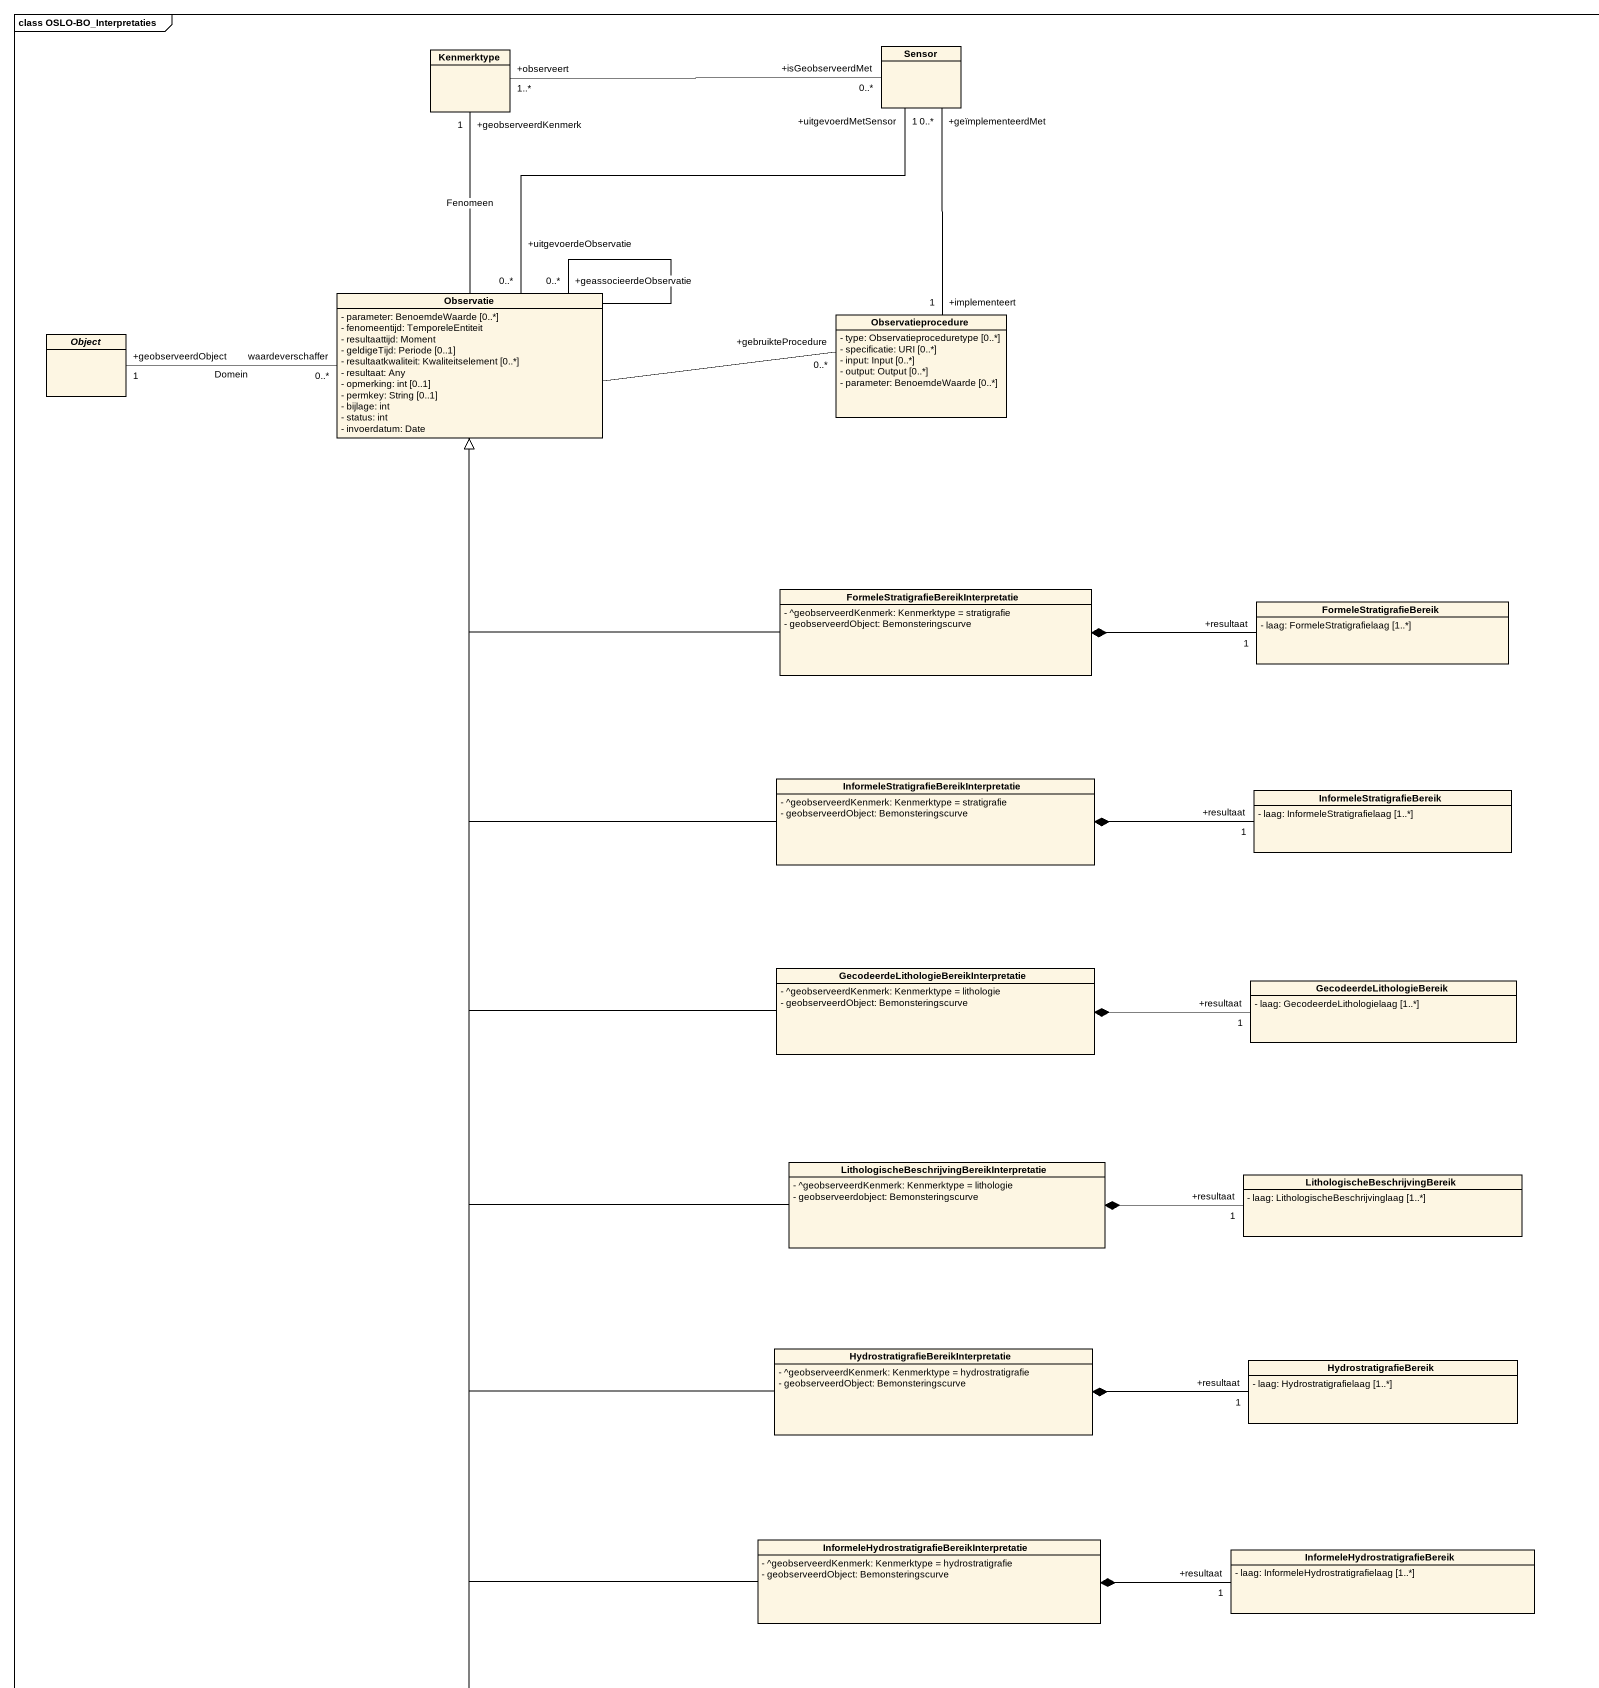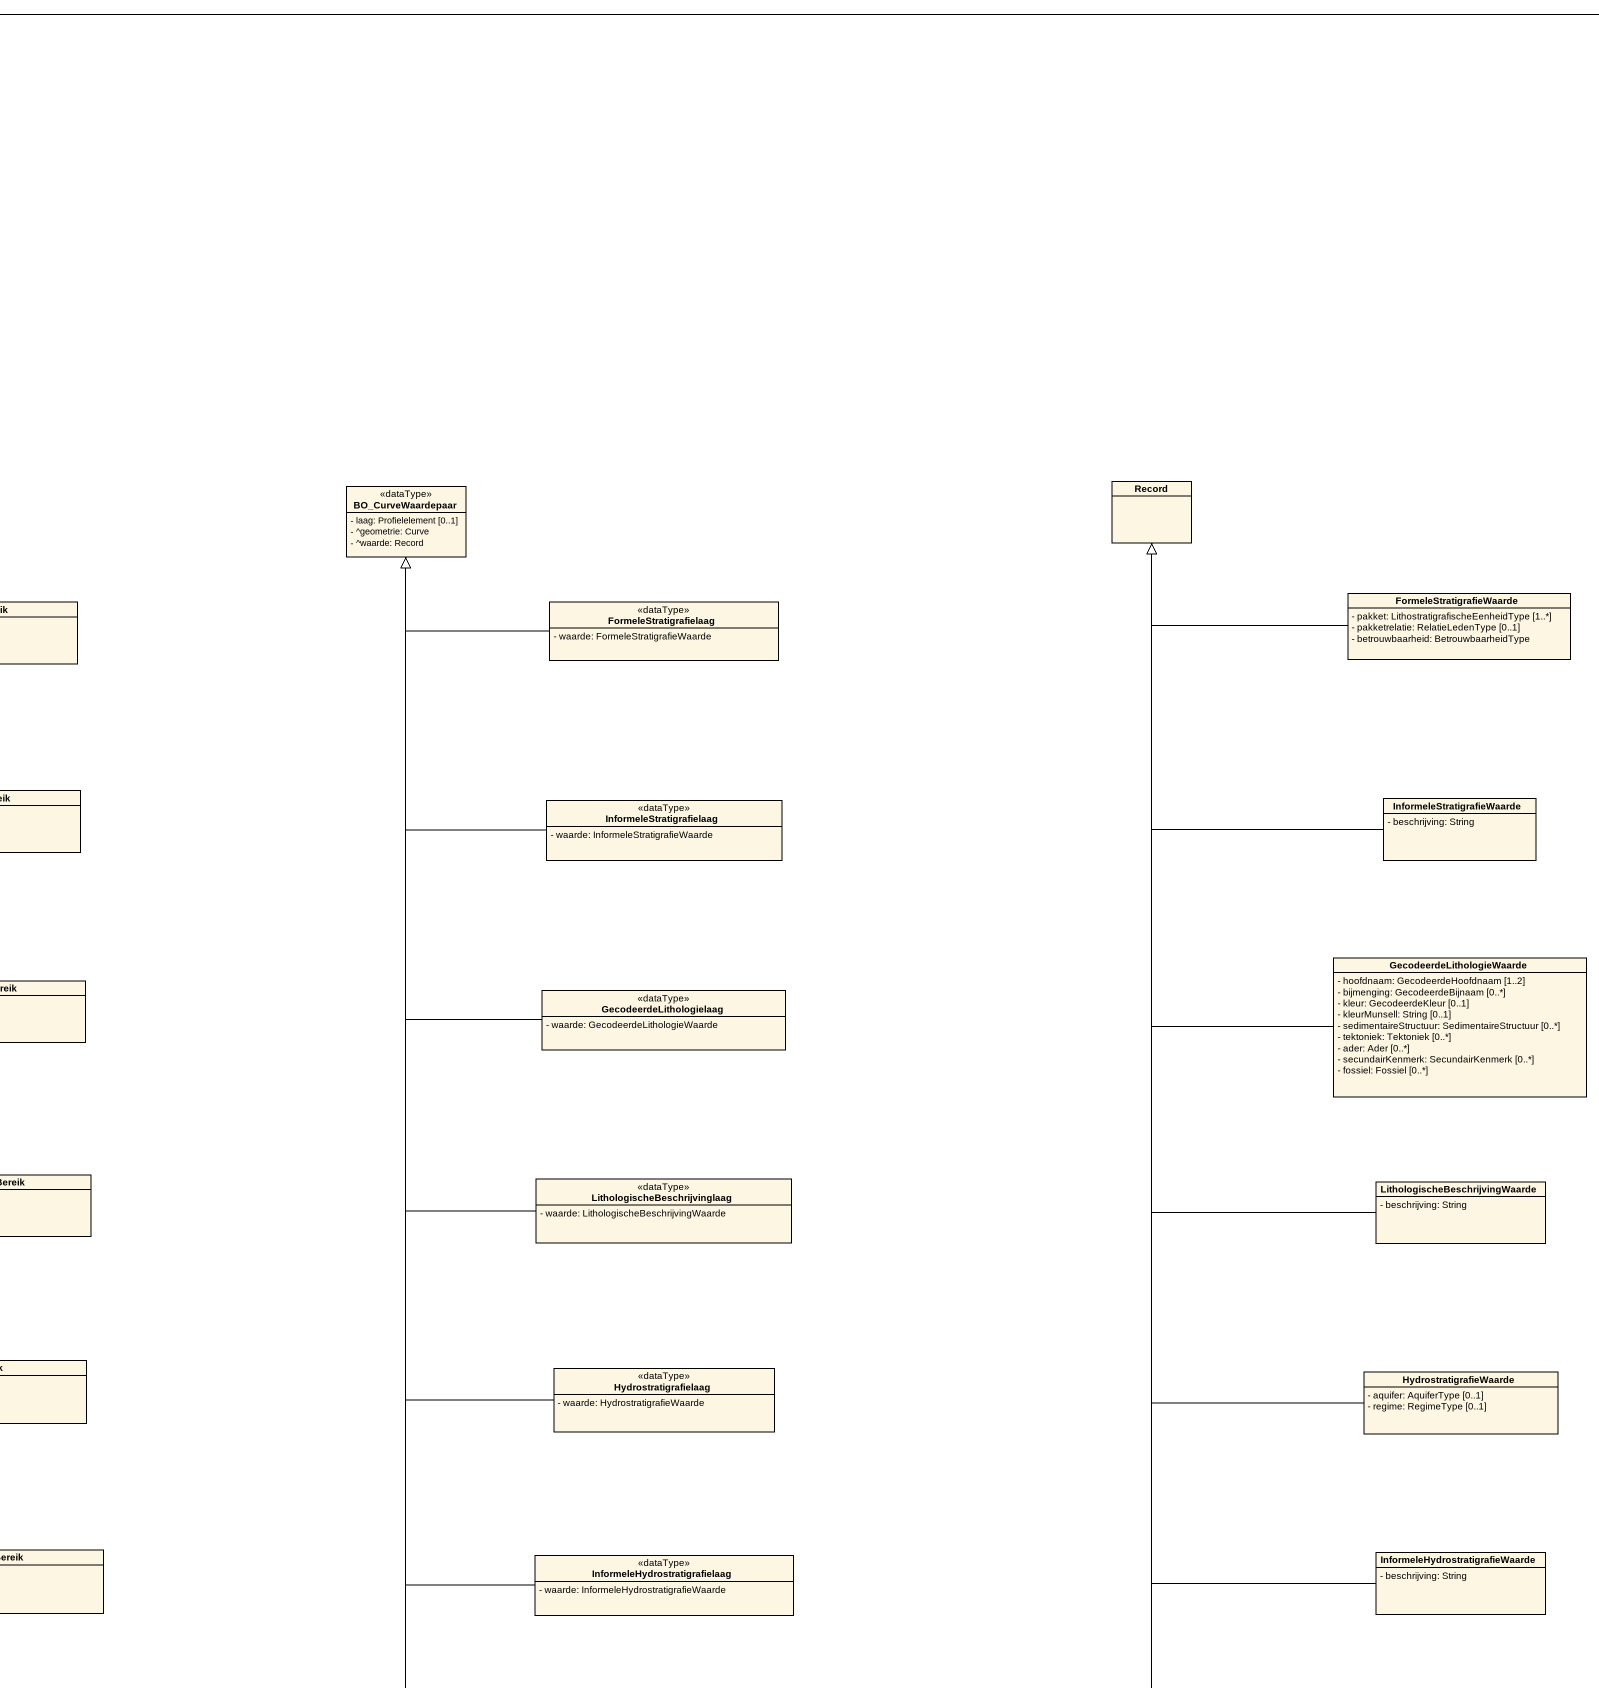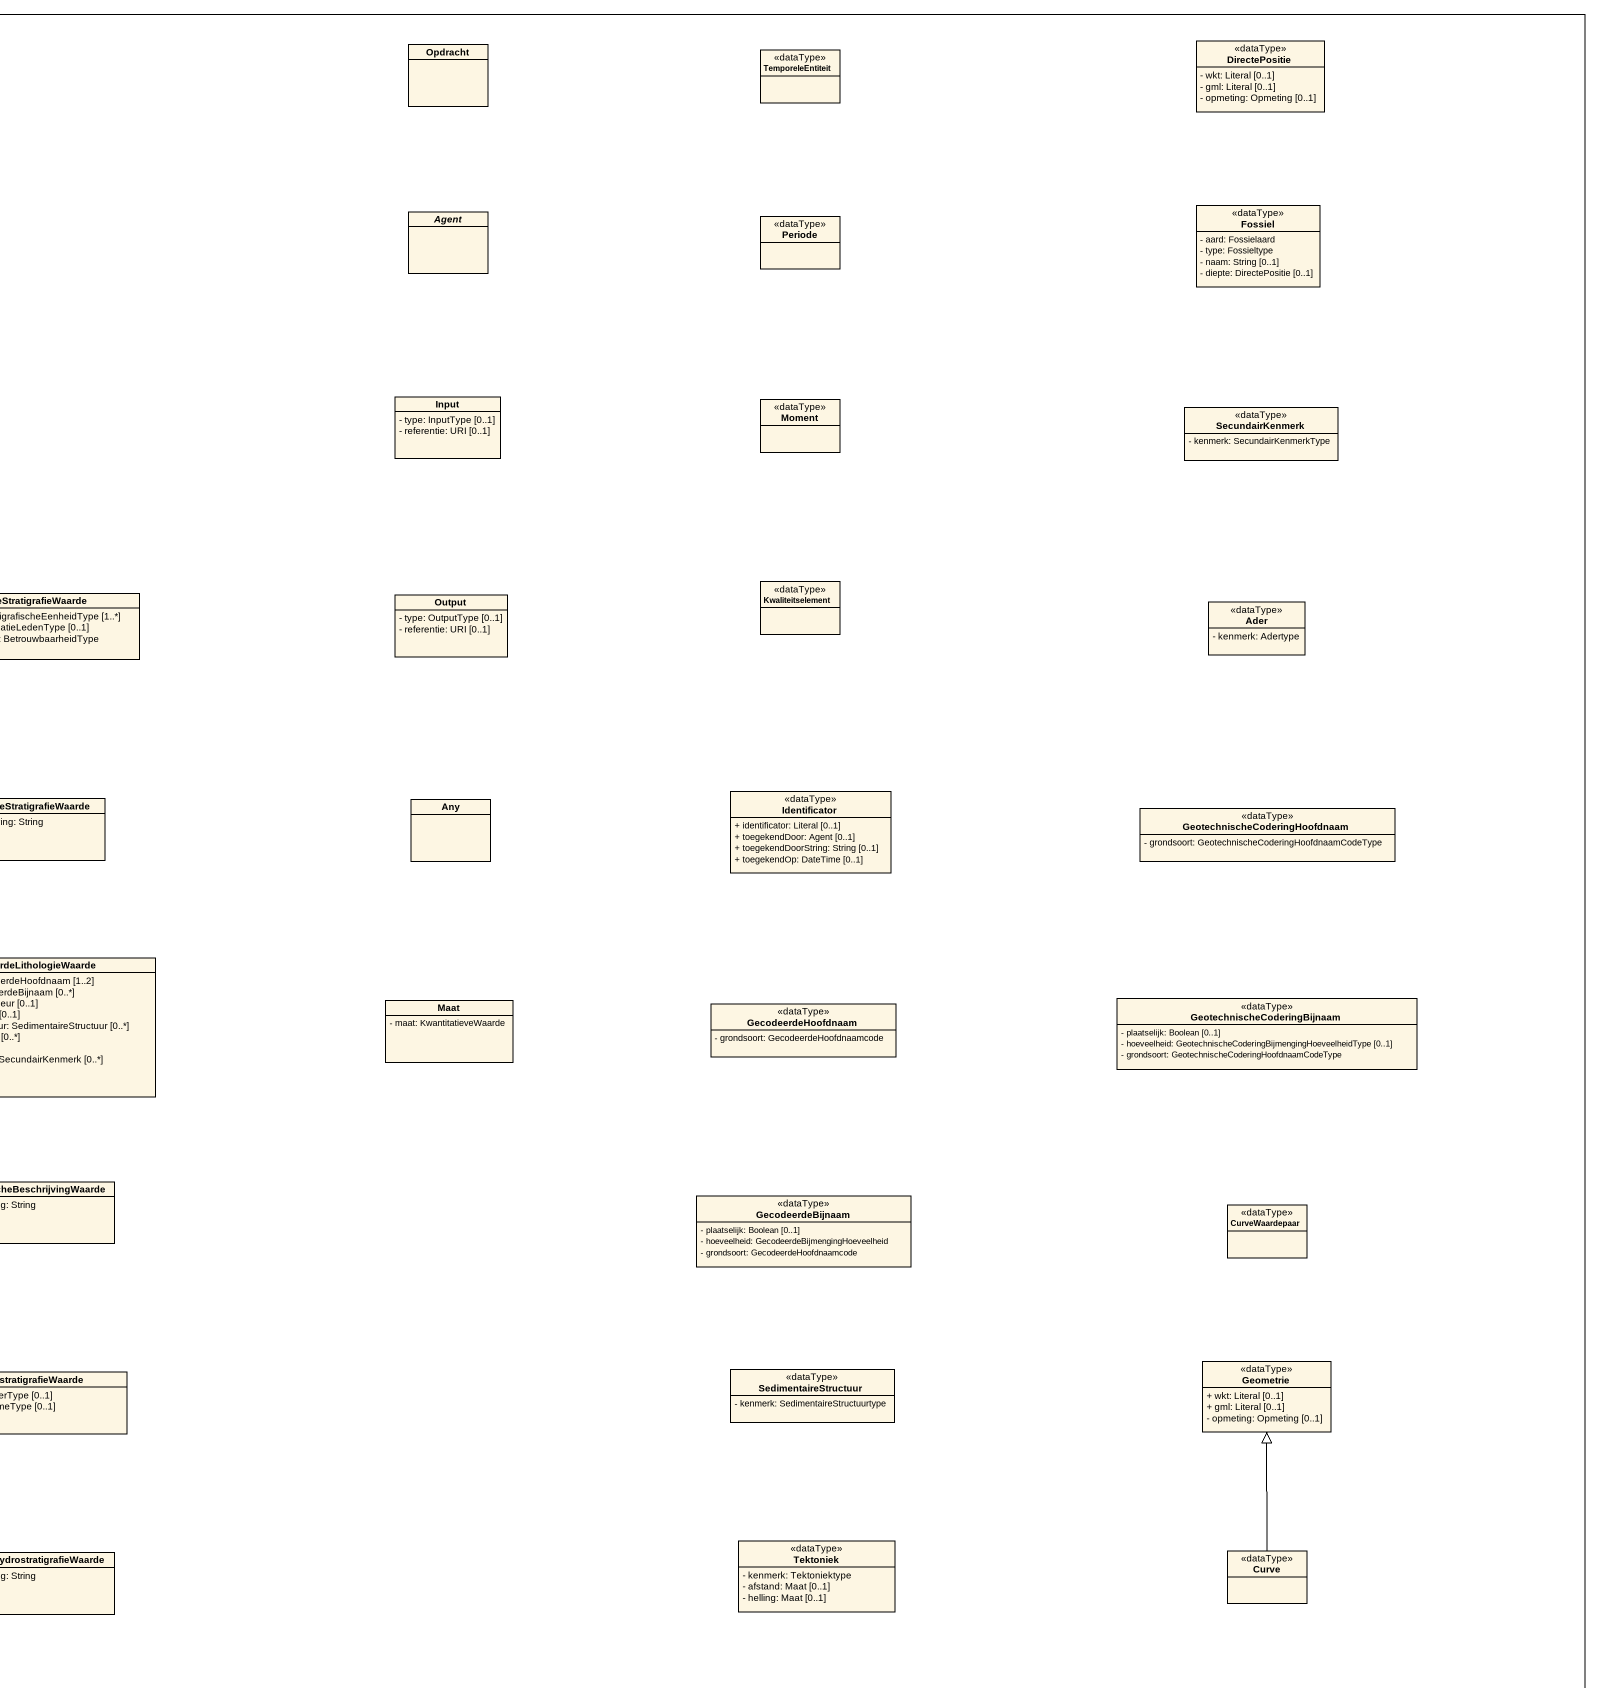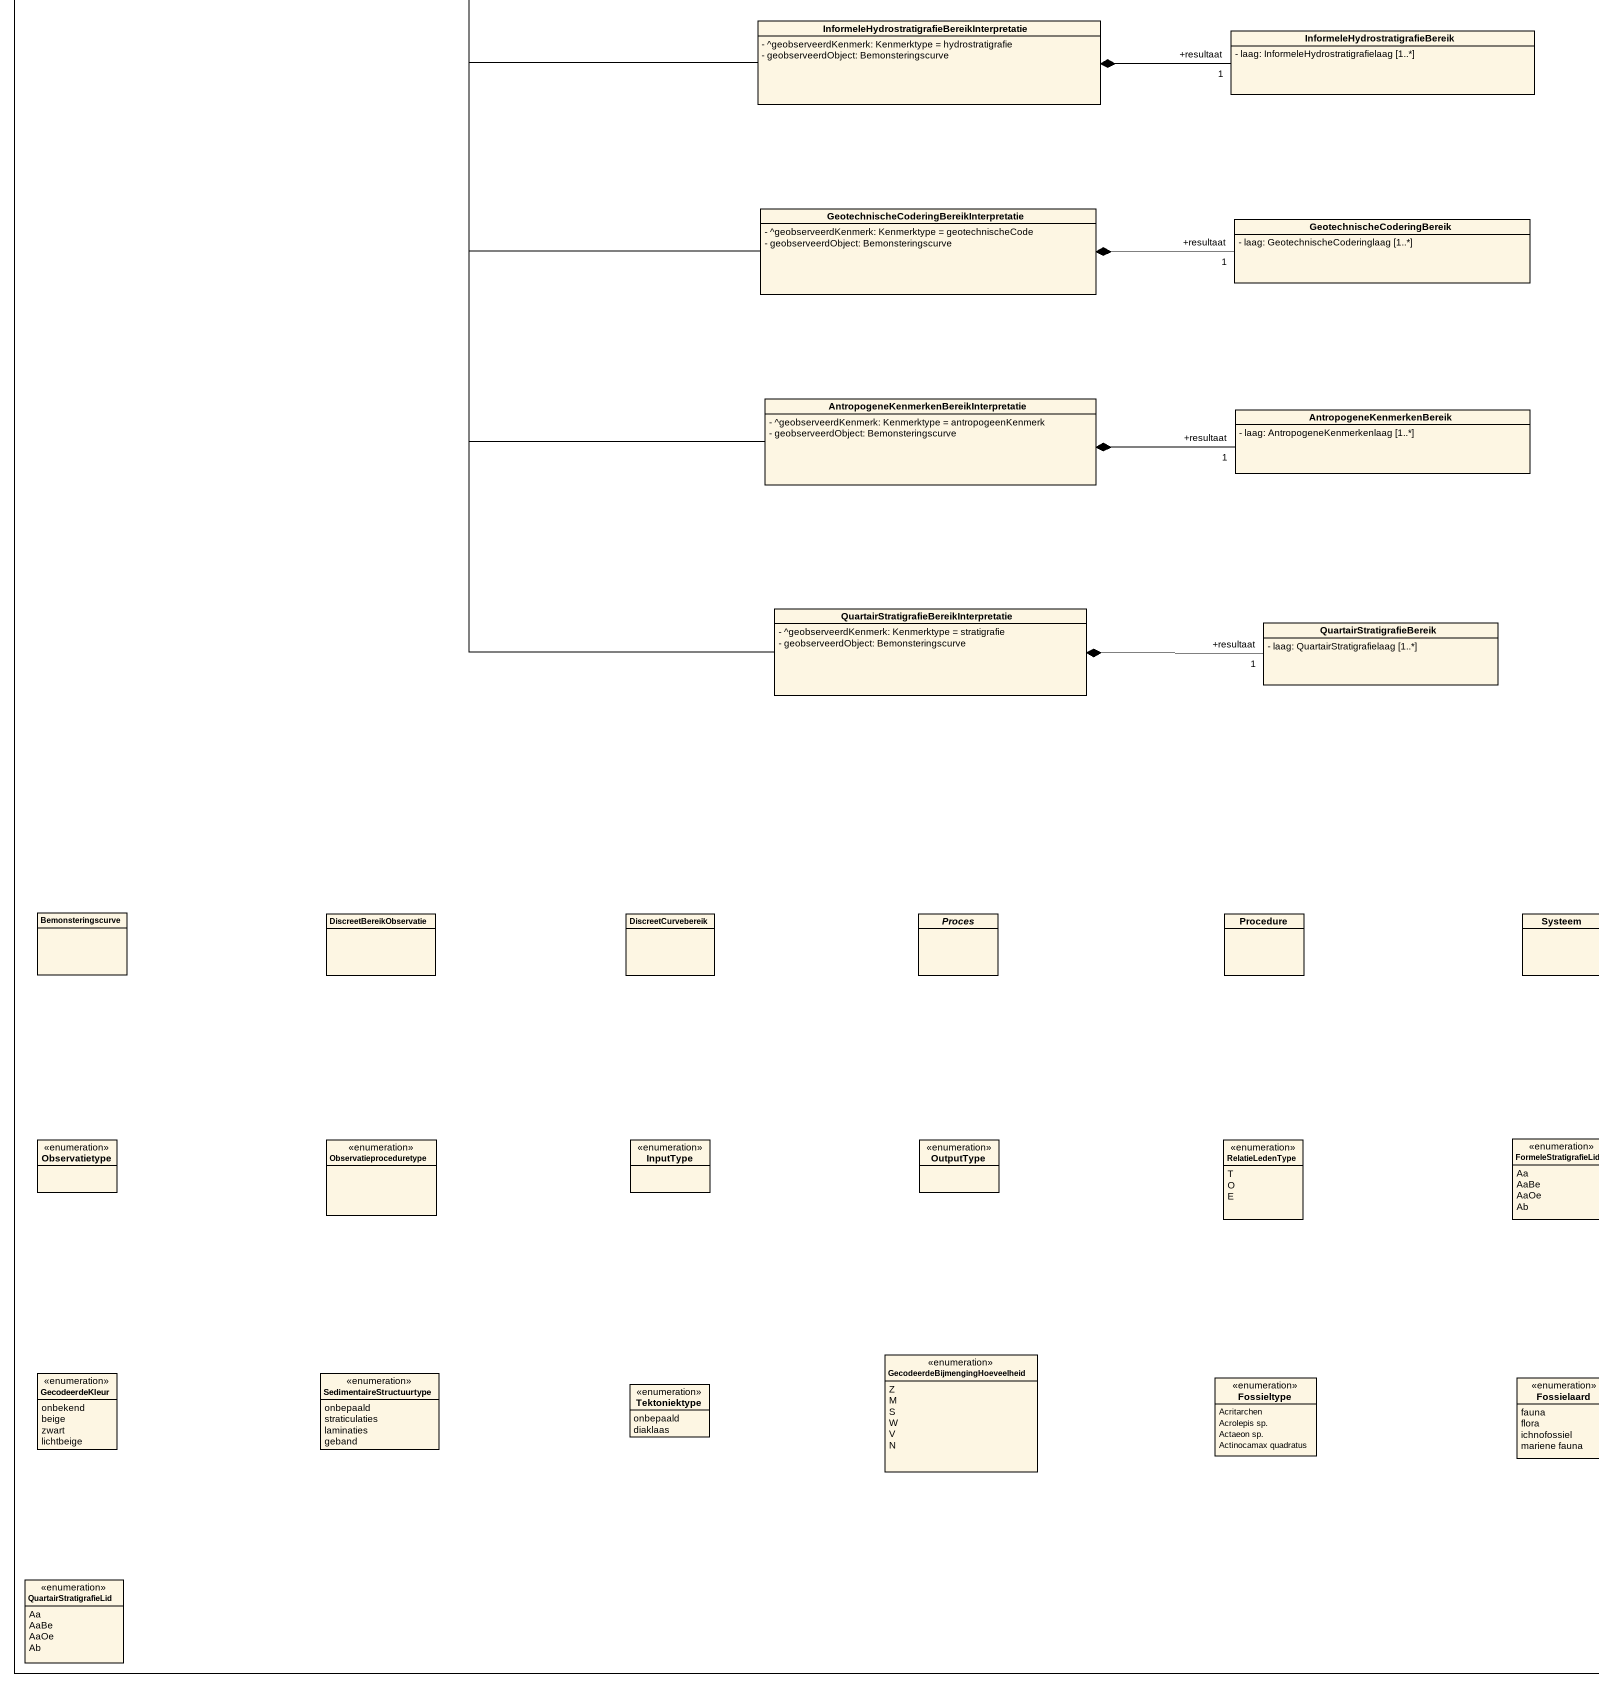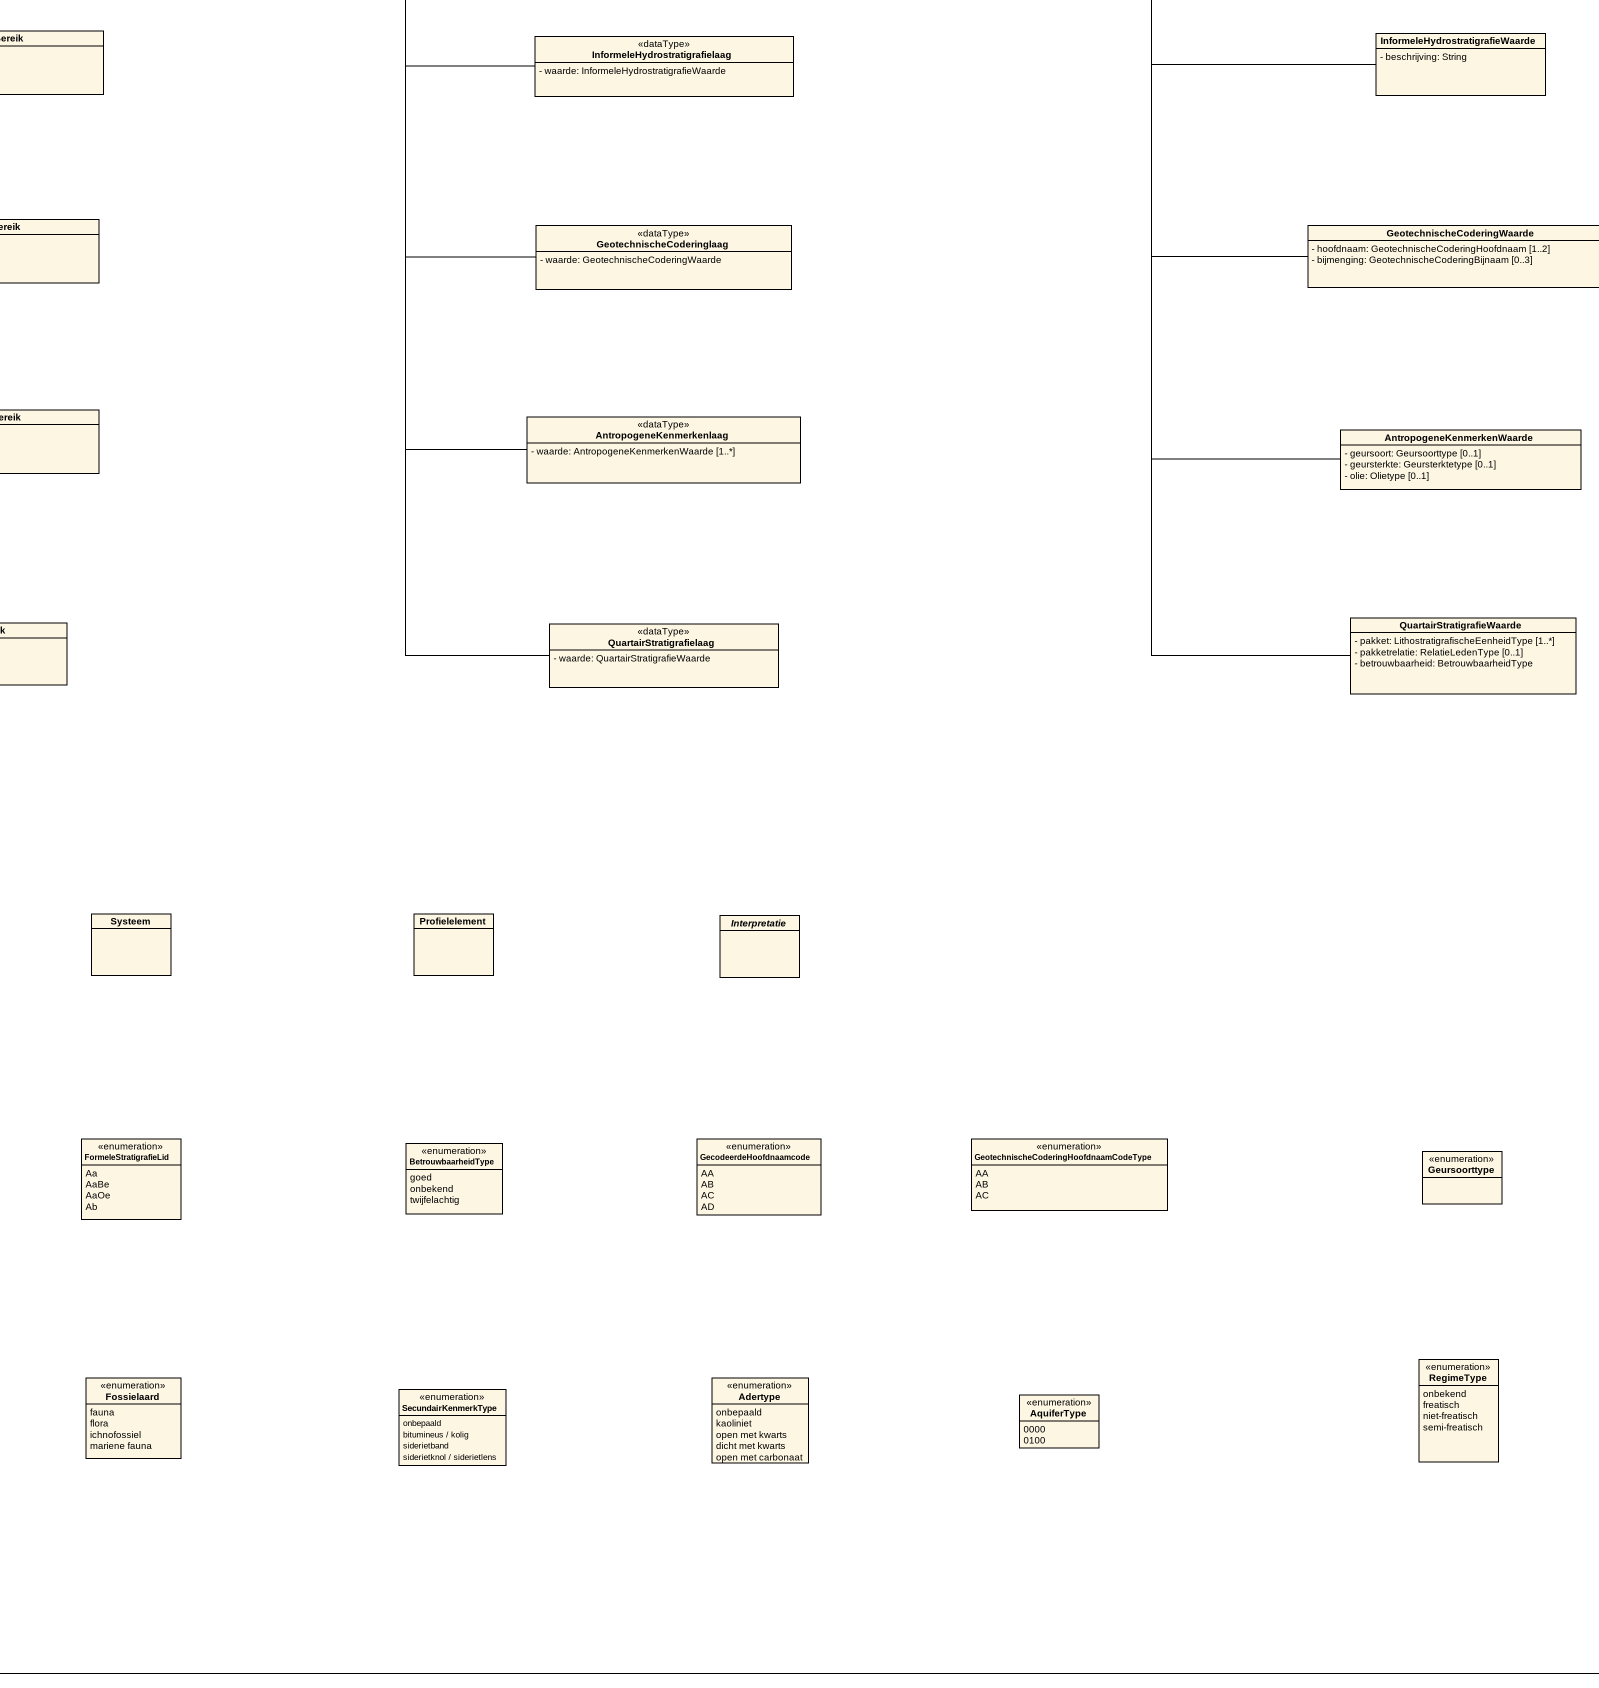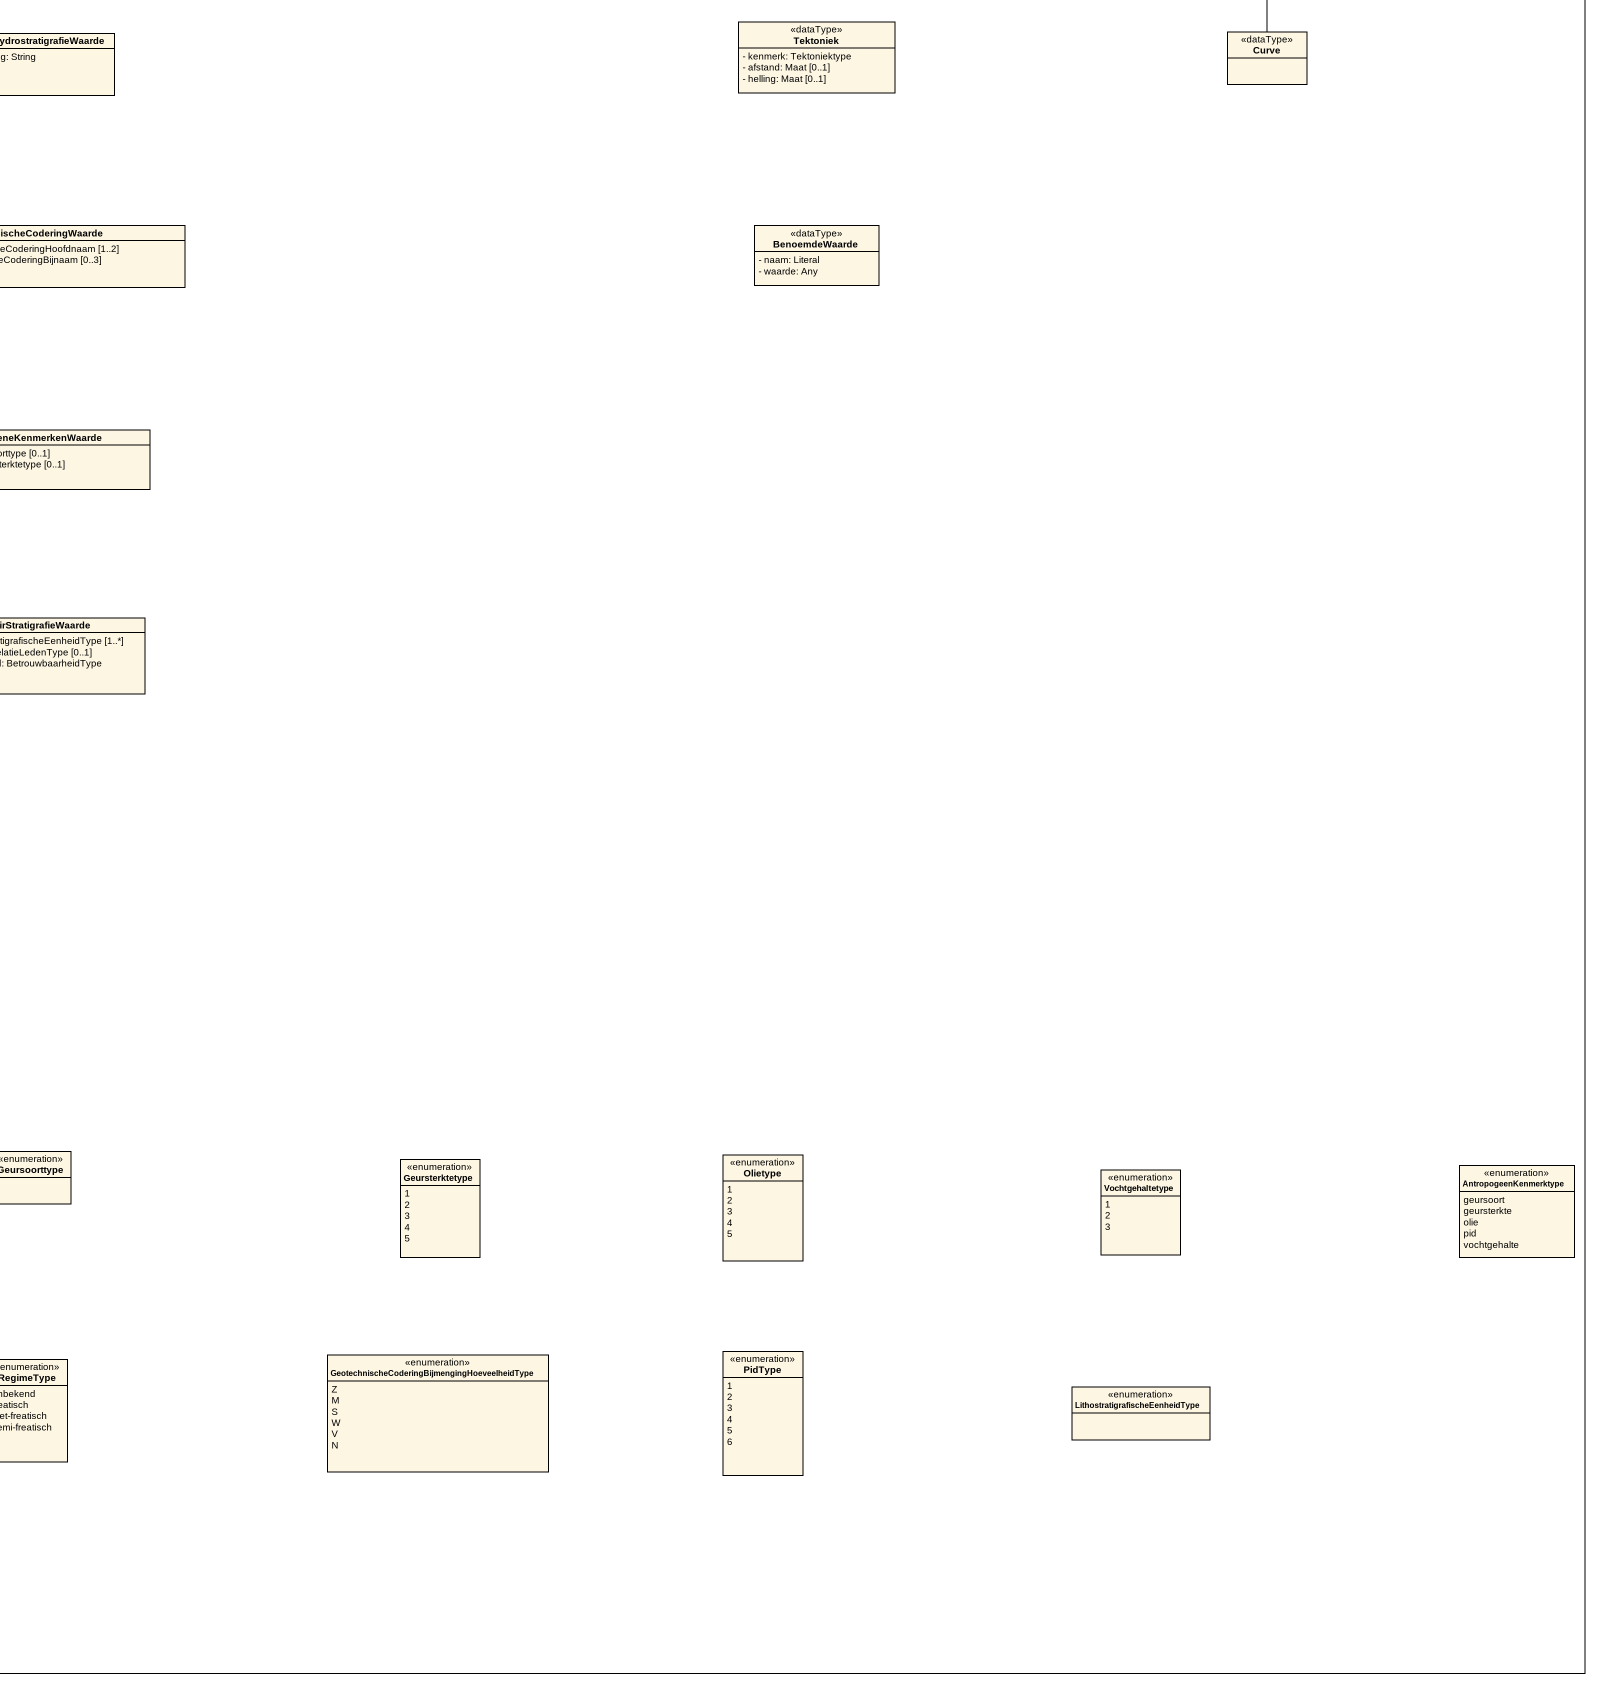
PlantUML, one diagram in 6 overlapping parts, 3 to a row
@startuml
mainframe class OSLO-BO_Interpretaties
hide circle
hide empty members
skinparam classAttributeIconSize 0
class Kenmerktype
class Sensor
class Opdracht
class TemporeleEntiteit <<dataType>>
class DirectePositie <<dataType>> {
  - wkt: Literal [0..1]
  - gml: Literal [0..1]
  - opmeting: Opmeting [0..1]
}
class Fossiel <<dataType>> {
  - aard: Fossielaard
  - type: Fossieltype
  - naam: String [0..1]
  - diepte: DirectePositie [0..1]
}
abstract class "Agent" as Agent_
class Periode <<dataType>>
class Observatie {
  - parameter: BenoemdeWaarde [0..*]
  - fenomeentijd: TemporeleEntiteit
  - resultaattijd: Moment
  - geldigeTijd: Periode [0..1]
  - resultaatkwaliteit: Kwaliteitselement [0..*]
  - resultaat: Any
  - opmerking: int [0..1]
  - permkey: String [0..1]
  - bijlage: int
  - status: int
  - invoerdatum: Date
}
class Observatieprocedure {
  - type: Observatieproceduretype [0..*]
  - specificatie: URI [0..*]
  - input: Input [0..*]
  - output: Output [0..*]
  - parameter: BenoemdeWaarde [0..*]
}
abstract class "Object" as Object_
class Input {
  - type: InputType [0..1]
  - referentie: URI [0..1]
}
class Moment <<dataType>>
class SecundairKenmerk <<dataType>> {
  - kenmerk: SecundairKenmerkType
}
class BO_CurveWaardepaar <<dataType>> {
  - laag: Profielelement [0..1]
  - ^geometrie: Curve
  - ^waarde: Record
}
class "Record" as Record_
class "FormeleStratigrafieBereikInterpretatie" as FormeleStratigrafieBereikInt {
  - ^geobserveerdKenmerk: Kenmerktype = stratigrafie
  - geobserveerdObject: Bemonsteringscurve
}
class FormeleStratigrafieBereik {
  - laag: FormeleStratigrafielaag [1..*]
}
class FormeleStratigrafielaag <<dataType>> {
  - waarde: FormeleStratigrafieWaarde
}
class FormeleStratigrafieWaarde {
  - pakket: LithostratigrafischeEenheidType [1..*]
  - pakketrelatie: RelatieLedenType [0..1]
  - betrouwbaarheid: BetrouwbaarheidType
}
class Output {
  - type: OutputType [0..1]
  - referentie: URI [0..1]
}
class Kwaliteitselement <<dataType>>
class Ader <<dataType>> {
  - kenmerk: Adertype
}
class "InformeleStratigrafieBereikInterpretatie" as InformeleStratigrafieBereikI {
  - ^geobserveerdKenmerk: Kenmerktype = stratigrafie
  - geobserveerdObject: Bemonsteringscurve
}
class InformeleStratigrafieBereik {
  - laag: InformeleStratigrafielaag [1..*]
}
class InformeleStratigrafielaag <<dataType>> {
  - waarde: InformeleStratigrafieWaarde
}
class InformeleStratigrafieWaarde {
  - beschrijving: String
}
class Any
class Identificator <<dataType>> {
  + identificator: Literal [0..1]
  + toegekendDoor: Agent [0..1]
  + toegekendDoorString: String [0..1]
  + toegekendOp: DateTime [0..1]
}
class "GeotechnischeCoderingHoofdnaam" as GeotechnischeCoderingHoofdna <<dataType>> {
  - grondsoort: GeotechnischeCoderingHoofdnaamCodeType
}
class "GecodeerdeLithologieBereikInterpretatie" as GecodeerdeLithologieBereikIn {
  - ^geobserveerdKenmerk: Kenmerktype = lithologie
  - geobserveerdObject: Bemonsteringscurve
}
class GecodeerdeLithologieWaarde {
  - hoofdnaam: GecodeerdeHoofdnaam [1..2]
  - bijmenging: GecodeerdeBijnaam [0..*]
  - kleur: GecodeerdeKleur [0..1]
  - kleurMunsell: String [0..1]
  - sedimentaireStructuur: SedimentaireStructuur [0..*]
  - tektoniek: Tektoniek [0..*]
  - ader: Ader [0..*]
  - secundairKenmerk: SecundairKenmerk [0..*]
  - fossiel: Fossiel [0..*]
}
class GecodeerdeLithologieBereik {
  - laag: GecodeerdeLithologielaag [1..*]
}
class GecodeerdeLithologielaag <<dataType>> {
  - waarde: GecodeerdeLithologieWaarde
}
class Maat {
  - maat: KwantitatieveWaarde
}
class GecodeerdeHoofdnaam <<dataType>> {
  - grondsoort: GecodeerdeHoofdnaamcode
}
class GeotechnischeCoderingBijnaam <<dataType>> {
  - plaatselijk: Boolean [0..1]
  - hoeveelheid: GeotechnischeCoderingBijmengingHoeveelheidType [0..1]
  - grondsoort: GeotechnischeCoderingHoofdnaamCodeType
}
class "LithologischeBeschrijvingBereikInterpretatie" as LithologischeBeschrijvingBer {
  - ^geobserveerdKenmerk: Kenmerktype = lithologie
  - geobserveerdobject: Bemonsteringscurve
}
class "LithologischeBeschrijvingBereik" as LithologischeBeschrijvingBer_2 {
  - laag: LithologischeBeschrijvinglaag [1..*]
}
class "LithologischeBeschrijvinglaag" as LithologischeBeschrijvinglaa <<dataType>> {
  - waarde: LithologischeBeschrijvingWaarde
}
class "LithologischeBeschrijvingWaarde" as LithologischeBeschrijvingWaa {
  - beschrijving: String
}
class GecodeerdeBijnaam <<dataType>> {
  - plaatselijk: Boolean [0..1]
  - hoeveelheid: GecodeerdeBijmengingHoeveelheid
  - grondsoort: GecodeerdeHoofdnaamcode
}
class CurveWaardepaar <<dataType>>
class "HydrostratigrafieBereikInterpretatie" as HydrostratigrafieBereikInter {
  - ^geobserveerdKenmerk: Kenmerktype = hydrostratigrafie
  - geobserveerdObject: Bemonsteringscurve
}
class HydrostratigrafieBereik {
  - laag: Hydrostratigrafielaag [1..*]
}
class Hydrostratigrafielaag <<dataType>> {
  - waarde: HydrostratigrafieWaarde
}
class SedimentaireStructuur <<dataType>> {
  - kenmerk: SedimentaireStructuurtype
}
class Geometrie <<dataType>> {
  + wkt: Literal [0..1]
  + gml: Literal [0..1]
  - opmeting: Opmeting [0..1]
}
class HydrostratigrafieWaarde {
  - aquifer: AquiferType [0..1]
  - regime: RegimeType [0..1]
}
class "InformeleHydrostratigrafieBereikInterpretatie" as InformeleHydrostratigrafieBe {
  - ^geobserveerdKenmerk: Kenmerktype = hydrostratigrafie
  - geobserveerdObject: Bemonsteringscurve
}
class "InformeleHydrostratigrafieBereik" as InformeleHydrostratigrafieBe_2 {
  - laag: InformeleHydrostratigrafielaag [1..*]
}
class "InformeleHydrostratigrafielaag" as InformeleHydrostratigrafiela <<dataType>> {
  - waarde: InformeleHydrostratigrafieWaarde
}
class "InformeleHydrostratigrafieWaarde" as InformeleHydrostratigrafieWa {
  - beschrijving: String
}
class Tektoniek <<dataType>> {
  - kenmerk: Tektoniektype
  - afstand: Maat [0..1]
  - helling: Maat [0..1]
}
class Curve <<dataType>>
class "GeotechnischeCoderingBereikInterpretatie" as GeotechnischeCoderingBereikI {
  - ^geobserveerdKenmerk: Kenmerktype = geotechnischeCode
  - geobserveerdObject: Bemonsteringscurve
}
class GeotechnischeCoderingBereik {
  - laag: GeotechnischeCoderinglaag [1..*]
}
class GeotechnischeCoderinglaag <<dataType>> {
  - waarde: GeotechnischeCoderingWaarde
}
class GeotechnischeCoderingWaarde {
  - hoofdnaam: GeotechnischeCoderingHoofdnaam [1..2]
  - bijmenging: GeotechnischeCoderingBijnaam [0..3]
}
class BenoemdeWaarde <<dataType>> {
  - naam: Literal
  - waarde: Any
}
class "AntropogeneKenmerkenBereikInterpretatie" as AntropogeneKenmerkenBereikIn {
  - ^geobserveerdKenmerk: Kenmerktype = antropogeenKenmerk
  - geobserveerdObject: Bemonsteringscurve
}
class AntropogeneKenmerkenBereik {
  - laag: AntropogeneKenmerkenlaag [1..*]
}
class AntropogeneKenmerkenlaag <<dataType>> {
  - waarde: AntropogeneKenmerkenWaarde [1..*]
}
class AntropogeneKenmerkenWaarde {
  - geursoort: Geursoorttype [0..1]
  - geursterkte: Geursterktetype [0..1]
  - olie: Olietype [0..1]
}
class "QuartairStratigrafieBereikInterpretatie" as QuartairStratigrafieBereikIn {
  - ^geobserveerdKenmerk: Kenmerktype = stratigrafie
  - geobserveerdObject: Bemonsteringscurve
}
class QuartairStratigrafieBereik {
  - laag: QuartairStratigrafielaag [1..*]
}
class QuartairStratigrafielaag <<dataType>> {
  - waarde: QuartairStratigrafieWaarde
}
class QuartairStratigrafieWaarde {
  - pakket: LithostratigrafischeEenheidType [1..*]
  - pakketrelatie: RelatieLedenType [0..1]
  - betrouwbaarheid: BetrouwbaarheidType
}
class Bemonsteringscurve
class DiscreetBereikObservatie
class DiscreetCurvebereik
abstract class Proces
class Procedure
class Systeem
class Profielelement
abstract class Interpretatie
enum Observatietype
enum Observatieproceduretype
enum InputType
enum OutputType
enum RelatieLedenType {
  T
  O
  E
}
enum FormeleStratigrafieLid {
  Aa
  AaBe
  AaOe
  Ab
}
enum BetrouwbaarheidType {
  goed
  onbekend
  twijfelachtig
}
enum GecodeerdeHoofdnaamcode {
  AA
  AB
  AC
  AD
}
enum "GeotechnischeCoderingHoofdnaamCodeType" as GeotechnischeCoderingHoofdna_2 {
  AA
  AB
  AC
}
enum Geursoorttype
enum Geursterktetype {
  1
  2
  3
  4
  5
}
enum Olietype {
  1
  2
  3
  4
  5
}
enum Vochtgehaltetype {
  1
  2
  3
}
enum AntropogeenKenmerktype {
  geursoort
  geursterkte
  olie
  pid
  vochtgehalte
}
enum "GecodeerdeBijmengingHoeveelheid" as GecodeerdeBijmengingHoeveelh {
  Z
  M
  S
  W
  V
  N
}
enum RegimeType {
  onbekend
  freatisch
  niet-freatisch
  semi-freatisch
}
enum "GeotechnischeCoderingBijmengingHoeveelheidType" as GeotechnischeCoderingBijmeng {
  Z
  M
  S
  W
  V
  N
}
enum PidType {
  1
  2
  3
  4
  5
  6
}
enum GecodeerdeKleur {
  onbekend
  beige
  zwart
  lichtbeige
}
enum SedimentaireStructuurtype {
  onbepaald
  straticulaties
  laminaties
  geband
}
enum Tektoniektype {
  onbepaald
  diaklaas
}
enum Fossieltype {
  Acritarchen
  Acrolepis sp.
  Actaeon sp.
  Actinocamax quadratus
}
enum Fossielaard {
  fauna
  flora
  ichnofossiel
  mariene fauna
}
enum SecundairKenmerkType {
  onbepaald
  bitumineus / kolig
  siderietband
  siderietknol / siderietlens
}
enum Adertype {
  onbepaald
  kaoliniet
  open met kwarts
  dicht met kwarts
  open met carbonaat
}
enum AquiferType {
  0000
  0100
}
enum "LithostratigrafischeEenheidType" as LithostratigrafischeEenheidT
enum QuartairStratigrafieLid {
  Aa
  AaBe
  AaOe
  Ab
}
Kenmerktype "+observeert\n1..*" -right- "+isGeobserveerdMet\n0..*" Sensor
Sensor "+geïmplementeerdMet\n0..*" -- "+implementeert\n1" Observatieprocedure
Observatie -up- "+geobserveerdKenmerk\n1" Kenmerktype : Fenomeen
Observatie "+uitgevoerdeObservatie\n0..*" -up- "+uitgevoerdMetSensor\n1" Sensor
Observatie -- "+geassocieerdeObservatie\n0..*" Observatie
Observatie -right- "+gebruikteProcedure\n0..*" Observatieprocedure
Object_ "+geobserveerdObject\n1" -right- "waardeverschaffer\n0..*" Observatie : Domein
FormeleStratigrafieBereikInt -left-|> Observatie
FormeleStratigrafieBereik "+resultaat\n1" -left-* FormeleStratigrafieBereikInt
FormeleStratigrafielaag -left-|> BO_CurveWaardepaar
FormeleStratigrafieWaarde -left-|> Record_
InformeleStratigrafieBereikI -up-|> Observatie
InformeleStratigrafieBereik "+resultaat\n1" -left-* InformeleStratigrafieBereikI
InformeleStratigrafielaag -up-|> BO_CurveWaardepaar
InformeleStratigrafieWaarde -up-|> Record_
GecodeerdeLithologieBereikIn -up-|> Observatie
GecodeerdeLithologieWaarde -up-|> Record_
GecodeerdeLithologieBereik "+resultaat\n1" -left-* GecodeerdeLithologieBereikIn
GecodeerdeLithologielaag -up-|> BO_CurveWaardepaar
LithologischeBeschrijvingBer -up-|> Observatie
LithologischeBeschrijvingBer_2 "+resultaat\n1" -left-* LithologischeBeschrijvingBer
LithologischeBeschrijvinglaa -up-|> BO_CurveWaardepaar
LithologischeBeschrijvingWaa -up-|> Record_
HydrostratigrafieBereikInter -up-|> Observatie
HydrostratigrafieBereik "+resultaat\n1" -left-* HydrostratigrafieBereikInter
Hydrostratigrafielaag -up-|> BO_CurveWaardepaar
HydrostratigrafieWaarde -up-|> Record_
InformeleHydrostratigrafieBe -up-|> Observatie
InformeleHydrostratigrafieBe_2 "+resultaat\n1" -left-* InformeleHydrostratigrafieBe
InformeleHydrostratigrafiela -up-|> BO_CurveWaardepaar
InformeleHydrostratigrafieWa -up-|> Record_
Curve -up-|> Geometrie
GeotechnischeCoderingBereikI -up-|> Observatie
GeotechnischeCoderingBereik "+resultaat\n1" -left-* GeotechnischeCoderingBereikI
GeotechnischeCoderinglaag -up-|> BO_CurveWaardepaar
GeotechnischeCoderingWaarde -up-|> Record_
AntropogeneKenmerkenBereikIn -up-|> Observatie
AntropogeneKenmerkenBereik "+resultaat\n1" -left-* AntropogeneKenmerkenBereikIn
AntropogeneKenmerkenlaag -up-|> BO_CurveWaardepaar
AntropogeneKenmerkenWaarde -up-|> Record_
QuartairStratigrafieBereikIn -up-|> Observatie
QuartairStratigrafieBereik "+resultaat\n1" -left-* QuartairStratigrafieBereikIn
QuartairStratigrafielaag -up-|> BO_CurveWaardepaar
QuartairStratigrafieWaarde -up-|> Record_
@enduml
